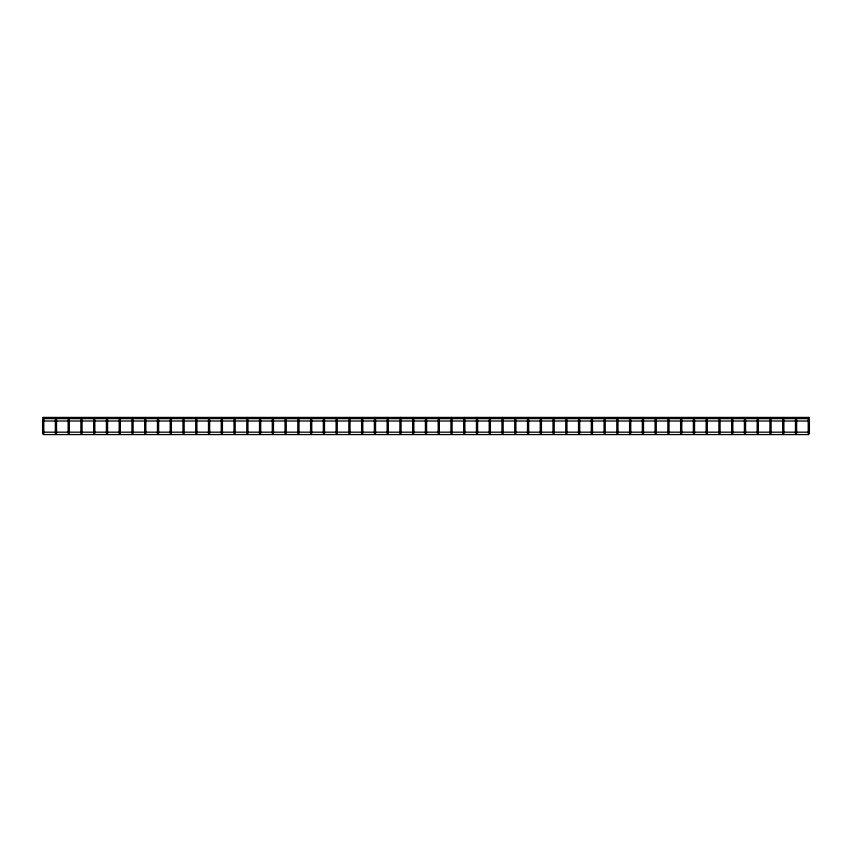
<?xml version="1.0" encoding="UTF-8"?>
<svg xmlns="http://www.w3.org/2000/svg" width="852" height="852" viewBox="0 0 852 852"><rect width="100%" height="100%" fill="white"/><g stroke="black" fill="none" stroke-linecap="round" stroke-linejoin="round"><path stroke-width="1.28" d="M348.841 418.023L349.437 417.427L349.863 418.449M361.599 418.023L362.196 417.427L362.622 418.449M375.381 418.449L374.955 417.427L374.539 418.449M388.139 418.449L387.724 417.427L387.298 418.449M400.898 418.449L400.483 417.427L400.057 418.449M413.667 418.449L413.241 417.427L412.815 418.449M426.426 418.449L426 417.427L425.574 418.449M439.185 418.449L438.759 417.427L438.333 418.449M451.943 418.449L451.517 417.427L451.102 418.449M464.702 418.449L464.276 417.427L463.861 418.449M477.461 418.449L477.045 417.427L476.619 418.449M43.196 417.427L42.6 418.023L43.196 418.62L808.804 418.62L809.4 418.023L808.804 417.427L43.196 417.427L43.793 418.023L43.196 421.016L808.804 421.016L808.207 418.023L808.804 417.427M503.159 418.023L502.563 417.427L502.137 418.449M490.401 418.023L489.804 417.427L489.378 418.449M809.4 419.695L809.4 433.38L808.207 433.38L808.207 419.695M796.641 419.695L796.641 433.38L795.448 433.38L795.448 419.695M783.883 419.695L783.883 433.38L782.679 433.38L782.679 419.695M771.124 419.695L771.124 433.38L769.92 433.38L769.92 419.695M758.355 419.695L758.355 433.38L757.162 433.38L757.162 419.695M745.596 419.695L745.596 433.38L744.403 433.38L744.403 419.695M732.837 419.695L732.837 433.38L731.644 433.38L731.644 419.695M720.078 419.695L720.078 433.38L718.886 433.38L718.886 419.695M707.32 419.695L707.32 433.38L706.127 433.38L706.127 419.695M694.561 419.695L694.561 433.38L693.368 433.38L693.368 419.695M681.802 419.695L681.802 433.38L680.599 433.38L680.599 419.695M669.044 419.695L669.044 433.38L667.84 433.38L667.84 419.695M656.274 419.695L656.274 433.38L655.082 433.38L655.082 419.695M643.516 419.695L643.516 433.38L642.323 433.38L642.323 419.695M630.757 419.695L630.757 433.38L629.564 433.38L629.564 419.695M617.998 419.695L617.998 433.38L616.805 433.38L616.805 419.695M605.239 419.695L605.239 433.38L604.047 433.38L604.047 419.695M592.481 419.695L592.481 433.38L591.288 433.38L591.288 419.695M579.722 419.695L579.722 433.38L578.519 433.38L578.519 419.695M566.963 419.695L566.963 433.38L565.76 433.38L565.76 419.695M554.194 419.695L554.194 433.38L553.001 433.38L553.001 419.695M541.435 419.695L541.435 433.38L540.243 433.38L540.243 419.695M528.677 419.695L528.677 433.38L527.484 433.38L527.484 419.695M515.918 419.695L515.918 433.38L514.725 433.38L514.725 419.695M503.159 419.695L503.159 433.38L501.966 433.38L501.966 419.695M490.401 419.695L490.401 433.38L489.197 433.38L489.197 419.695M477.642 419.695L477.642 433.38L476.438 433.38L476.438 419.695M464.883 419.695L464.883 433.38L463.68 433.38L463.68 419.695M452.114 419.695L452.114 433.38L450.921 433.38L450.921 419.695M439.355 419.695L439.355 433.38L438.162 433.38L438.162 419.695M426.596 419.695L426.596 433.38L425.404 433.38L425.404 419.695M413.838 419.695L413.838 433.38L412.645 433.38L412.645 419.695M401.079 419.695L401.079 433.38L399.886 433.38L399.886 419.695M388.32 419.695L388.32 433.38L387.117 433.38L387.117 419.695M375.562 419.695L375.562 433.38L374.358 433.38L374.358 419.695M362.803 419.695L362.803 433.38L361.599 433.38L361.599 419.695M350.034 419.695L350.034 433.38L348.841 433.38L348.841 419.695M337.275 419.695L337.275 433.38L336.082 433.38L336.082 419.695M324.516 419.695L324.516 433.38L323.323 433.38L323.323 419.695M311.757 419.695L311.757 433.38L310.565 433.38L310.565 419.695M298.999 419.695L298.999 433.38L297.806 433.38L297.806 419.695M286.24 419.695L286.24 433.38L285.037 433.38L285.037 419.695M273.481 419.695L273.481 433.38L272.278 433.38L272.278 419.695M260.712 419.695L260.712 433.38L259.519 433.38L259.519 419.695M247.953 419.695L247.953 433.38L246.76 433.38L246.76 419.695M235.195 419.695L235.195 433.38L234.002 433.38L234.002 419.695M222.436 419.695L222.436 433.38L221.243 433.38L221.243 419.695M209.677 419.695L209.677 433.38L208.484 433.38L208.484 419.695M196.918 419.695L196.918 433.38L195.726 433.38L195.726 419.695M184.16 419.695L184.16 433.38L182.956 433.38L182.956 419.695M171.401 419.695L171.401 433.38L170.198 433.38L170.198 419.695M158.632 419.695L158.632 433.38L157.439 433.38L157.439 419.695M145.873 419.695L145.873 433.38L144.68 433.38L144.68 419.695M133.114 419.695L133.114 433.38L131.922 433.38L131.922 419.695M120.356 419.695L120.356 433.38L119.163 433.38L119.163 419.695M107.597 419.695L107.597 433.38L106.404 433.38L106.404 419.695M94.838 419.695L94.838 433.38L93.645 433.38L93.645 419.695M82.08 419.695L82.08 433.38L80.876 433.38L80.876 419.695M69.321 419.695L69.321 433.38L68.117 433.38L68.117 419.695M56.551 419.695L56.551 433.38L55.359 433.38L55.359 419.695M43.793 419.695L43.793 433.38L42.6 433.38L42.6 419.695M55.54 417.597L55.54 418.449L56.381 418.449L56.381 417.597L55.54 417.597M68.298 417.597L68.298 418.449L69.14 418.449L69.14 417.597L68.298 417.597M81.057 417.597L81.057 418.449L81.898 418.449L81.898 417.597L81.057 417.597M93.816 417.597L93.816 418.449L94.657 418.449L94.657 417.597L93.816 417.597M106.575 417.597L106.575 418.449L107.427 418.449L107.427 417.597L106.575 417.597M119.333 417.597L119.333 418.449L120.185 418.449L120.185 417.597L119.333 417.597M132.092 417.597L132.092 418.449L132.944 418.449L132.944 417.597L132.092 417.597M144.851 417.597L144.851 418.449L145.703 418.449L145.703 417.597L144.851 417.597M157.62 417.597L157.62 418.449L158.461 418.449L158.461 417.597L157.62 417.597M170.379 417.597L170.379 418.449L171.22 418.449L171.22 417.597L170.379 417.597M183.137 417.597L183.137 418.449L183.979 418.449L183.979 417.597L183.137 417.597M195.896 417.597L195.896 418.449L196.737 418.449L196.737 417.597L195.896 417.597M208.655 417.597L208.655 418.449L209.507 418.449L209.507 417.597L208.655 417.597M221.413 417.597L221.413 418.449L222.265 418.449L222.265 417.597L221.413 417.597M234.172 417.597L234.172 418.449L235.024 418.449L235.024 417.597L234.172 417.597M246.931 417.597L246.931 418.449L247.783 418.449L247.783 417.597L246.931 417.597M259.7 417.597L259.7 418.449L260.542 418.449L260.542 417.597L259.7 417.597M272.459 417.597L272.459 418.449L273.3 418.449L273.3 417.597L272.459 417.597M285.218 417.597L285.218 418.449L286.059 418.449L286.059 417.597L285.218 417.597M297.976 417.597L297.976 418.449L298.818 418.449L298.818 417.597L297.976 417.597M310.735 417.597L310.735 418.449L311.587 418.449L311.587 417.597L310.735 417.597M323.494 417.597L323.494 418.449L324.346 418.449L324.346 417.597L323.494 417.597M336.252 417.597L336.252 418.449L337.104 418.449L337.104 417.597L336.252 417.597M514.896 417.597L514.896 418.449L515.748 418.449L515.748 417.597L514.896 417.597M527.654 417.597L527.654 418.449L528.506 418.449L528.506 417.597L527.654 417.597M540.413 417.597L540.413 418.449L541.265 418.449L541.265 417.597L540.413 417.597M553.182 417.597L553.182 418.449L554.024 418.449L554.024 417.597L553.182 417.597M565.941 417.597L565.941 418.449L566.782 418.449L566.782 417.597L565.941 417.597M578.7 417.597L578.7 418.449L579.541 418.449L579.541 417.597L578.7 417.597M591.458 417.597L591.458 418.449L592.3 418.449L592.3 417.597L591.458 417.597M604.217 417.597L604.217 418.449L605.069 418.449L605.069 417.597L604.217 417.597M616.976 417.597L616.976 418.449L617.828 418.449L617.828 417.597L616.976 417.597M629.734 417.597L629.734 418.449L630.587 418.449L630.587 417.597L629.734 417.597M642.493 417.597L642.493 418.449L643.345 418.449L643.345 417.597L642.493 417.597M655.263 417.597L655.263 418.449L656.104 418.449L656.104 417.597L655.263 417.597M668.021 417.597L668.021 418.449L668.863 418.449L668.863 417.597L668.021 417.597M680.78 417.597L680.78 418.449L681.621 418.449L681.621 417.597L680.78 417.597M693.539 417.597L693.539 418.449L694.38 418.449L694.38 417.597L693.539 417.597M706.297 417.597L706.297 418.449L707.149 418.449L707.149 417.597L706.297 417.597M719.056 417.597L719.056 418.449L719.908 418.449L719.908 417.597L719.056 417.597M731.815 417.597L731.815 418.449L732.667 418.449L732.667 417.597L731.815 417.597M744.573 417.597L744.573 418.449L745.425 418.449L745.425 417.597L744.573 417.597M757.343 417.597L757.343 418.449L758.184 418.449L758.184 417.597L757.343 417.597M770.101 417.597L770.101 418.449L770.943 418.449L770.943 417.597L770.101 417.597M782.86 417.597L782.86 418.449L783.702 418.449L783.702 417.597L782.86 417.597M795.619 417.597L795.619 418.449L796.46 418.449L796.46 417.597L795.619 417.597M808.804 432.177L43.196 432.177L43.196 434.573L808.804 434.573L808.804 432.177"/></g></svg>
